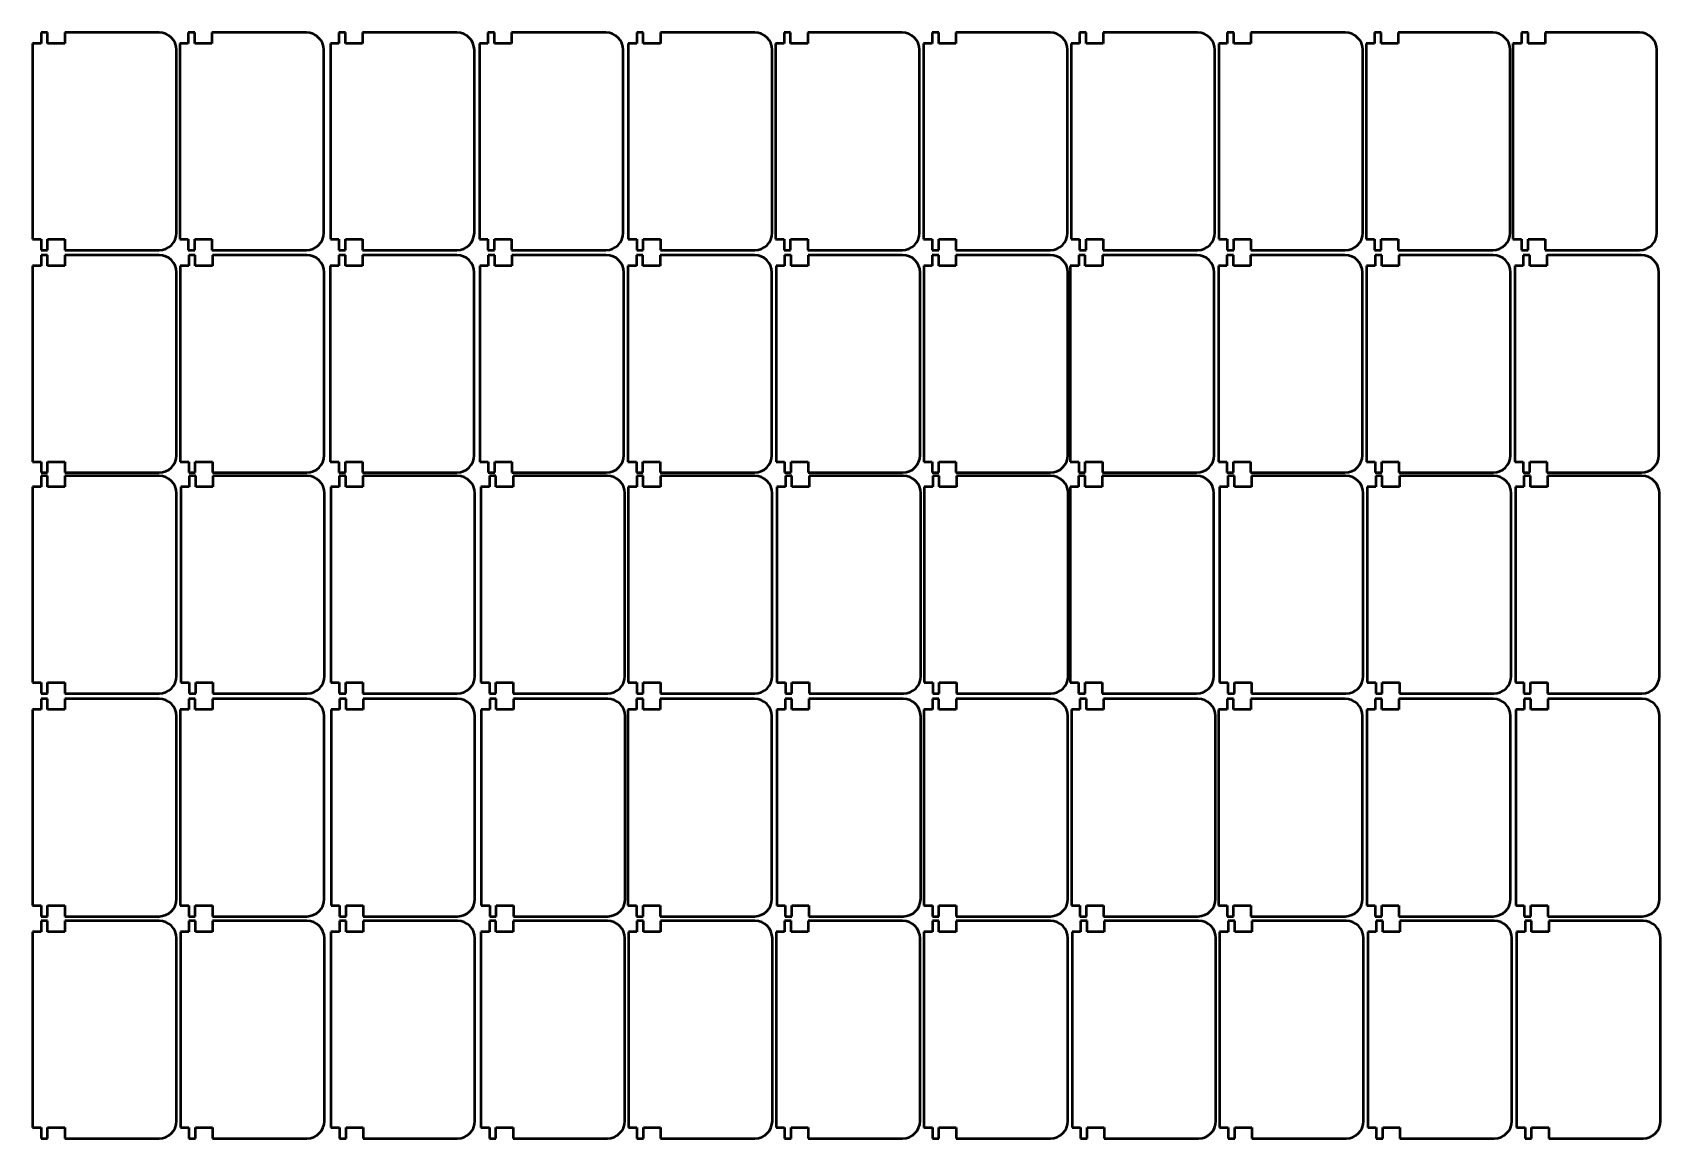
# Model space of a CAD drawing. Header units: millimetres. Extents: x 27 to 401, y 263 to 517.
import ezdxf

# ---------------------------------------------------------------- set-up
doc = ezdxf.new("R2010")
doc.units = ezdxf.units.MM
doc.layers.add('Visible (ANSI)', color=7, linetype='Continuous', lineweight=50)

msp = doc.modelspace()

# ---------------------------------------------------------------- linework, layer by layer
at = {"layer": 'Visible (ANSI)'}
for p, q in [((30.67, 516.95), (29.17, 516.95)), ((29.17, 516.95), (29.17, 514.45)), ((30.67, 514.45), (30.67, 516.95)), ((34.61, 516.95), (34.61, 514.45)), ((56.3, 516.95), (34.61, 516.95)), ((64.51, 516.95), (63.01, 516.95)), ((63.01, 516.95), (63.01, 514.45)), ((64.51, 514.45), (64.51, 516.95)), ((68.45, 516.95), (68.45, 514.45)), ((90.14, 516.95), (68.45, 516.95)), ((99.13, 516.95), (97.63, 516.95)), ((97.63, 516.95), (97.63, 514.45)), ((99.13, 514.45), (99.13, 516.95)), ((103.07, 516.95), (103.07, 514.45)), ((124.75, 516.95), (103.07, 516.95)), ((133.36, 516.95), (131.86, 516.95)), ((131.86, 516.95), (131.86, 514.45)), ((133.36, 514.45), (133.36, 516.95)), ((137.3, 516.95), (137.3, 514.45)), ((158.98, 516.95), (137.3, 516.95)), ((167.58, 516.95), (166.08, 516.95)), ((166.08, 516.95), (166.08, 514.45)), ((167.58, 514.45), (167.58, 516.95)), ((171.53, 516.95), (171.53, 514.45)), ((193.21, 516.95), (171.53, 516.95)), ((201.44, 516.95), (199.94, 516.95)), ((199.94, 516.95), (199.94, 514.45)), ((201.44, 514.45), (201.44, 516.95)), ((205.38, 516.95), (205.38, 514.45)), ((227.07, 516.95), (205.38, 516.95)), ((235.47, 516.95), (233.97, 516.95)), ((233.97, 516.95), (233.97, 514.45)), ((235.47, 514.45), (235.47, 516.95)), ((239.41, 516.95), (239.41, 514.45)), ((261.09, 516.95), (239.41, 516.95)), ((269.33, 516.95), (267.83, 516.95)), ((267.83, 516.95), (267.83, 514.45)), ((269.33, 514.45), (269.33, 516.95)), ((273.28, 516.95), (273.28, 514.45)), ((294.96, 516.95), (273.28, 516.95)), ((303.3, 516.95), (301.8, 516.95)), ((301.8, 516.95), (301.8, 514.45)), ((303.3, 514.45), (303.3, 516.95)), ((307.24, 516.95), (307.24, 514.45)), ((328.92, 516.95), (307.24, 516.95)), ((337.16, 516.95), (335.66, 516.95)), ((335.66, 516.95), (335.66, 514.45)), ((337.16, 514.45), (337.16, 516.95)), ((341.1, 516.95), (341.1, 514.45)), ((362.79, 516.95), (341.1, 516.95)), ((370.92, 516.95), (369.42, 516.95)), ((369.42, 516.95), (369.42, 514.45)), ((370.92, 514.45), (370.92, 516.95)), ((374.86, 516.95), (374.86, 514.45)), ((396.54, 516.95), (374.86, 516.95)), ((27.22, 514.45), (27.22, 469.45)), ((29.17, 514.45), (27.22, 514.45)), ((34.61, 514.45), (30.67, 514.45)), ((60.3, 470.95), (60.3, 512.95)), ((61.05, 514.45), (61.05, 469.45)), ((63.01, 514.45), (61.05, 514.45)), ((68.45, 514.45), (64.51, 514.45)), ((94.14, 470.95), (94.14, 512.95)), ((95.67, 514.45), (95.67, 469.45)), ((97.63, 514.45), (95.67, 514.45)), ((103.07, 514.45), (99.13, 514.45)), ((128.75, 470.95), (128.75, 512.95)), ((129.9, 514.45), (129.9, 469.45)), ((131.86, 514.45), (129.9, 514.45)), ((137.3, 514.45), (133.36, 514.45)), ((162.98, 470.95), (162.98, 512.95)), ((164.13, 514.45), (164.13, 469.45)), ((166.08, 514.45), (164.13, 514.45)), ((171.53, 514.45), (167.58, 514.45)), ((197.21, 470.95), (197.21, 512.95)), ((197.98, 514.45), (197.98, 469.45)), ((199.94, 514.45), (197.98, 514.45)), ((205.38, 514.45), (201.44, 514.45)), ((231.07, 470.95), (231.07, 512.95)), ((232.01, 514.45), (232.01, 469.45)), ((233.97, 514.45), (232.01, 514.45)), ((239.41, 514.45), (235.47, 514.45)), ((265.09, 470.95), (265.09, 512.95)), ((265.88, 514.45), (265.88, 469.45)), ((267.83, 514.45), (265.88, 514.45)), ((273.28, 514.45), (269.33, 514.45)), ((298.96, 470.95), (298.96, 512.95)), ((299.84, 514.45), (299.84, 469.45)), ((301.8, 514.45), (299.84, 514.45)), ((307.24, 514.45), (303.3, 514.45)), ((332.92, 470.95), (332.92, 512.95)), ((333.7, 514.45), (333.7, 469.45)), ((335.66, 514.45), (333.7, 514.45)), ((341.1, 514.45), (337.16, 514.45)), ((366.79, 470.95), (366.79, 512.95)), ((367.46, 514.45), (367.46, 469.45)), ((369.42, 514.45), (367.46, 514.45)), ((374.86, 514.45), (370.92, 514.45)), ((400.54, 470.95), (400.54, 512.95)), ((27.22, 469.45), (29.17, 469.45)), ((29.17, 469.45), (29.17, 466.95)), ((30.67, 469.45), (34.61, 469.45)), ((30.67, 466.95), (30.67, 469.45)), ((34.61, 469.45), (34.61, 466.95)), ((61.05, 469.45), (63.01, 469.45)), ((63.01, 469.45), (63.01, 466.95)), ((64.51, 469.45), (68.45, 469.45)), ((64.51, 466.95), (64.51, 469.45)), ((68.45, 469.45), (68.45, 466.95)), ((95.67, 469.45), (97.63, 469.45)), ((97.63, 469.45), (97.63, 466.95)), ((99.13, 469.45), (103.07, 469.45)), ((99.13, 466.95), (99.13, 469.45)), ((103.07, 469.45), (103.07, 466.95)), ((129.9, 469.45), (131.86, 469.45)), ((131.86, 469.45), (131.86, 466.95)), ((133.36, 469.45), (137.3, 469.45)), ((133.36, 466.95), (133.36, 469.45)), ((137.3, 469.45), (137.3, 466.95)), ((164.13, 469.45), (166.08, 469.45)), ((166.08, 469.45), (166.08, 466.95)), ((167.58, 469.45), (171.53, 469.45)), ((167.58, 466.95), (167.58, 469.45)), ((171.53, 469.45), (171.53, 466.95)), ((197.98, 469.45), (199.94, 469.45)), ((199.94, 469.45), (199.94, 466.95)), ((201.44, 469.45), (205.38, 469.45)), ((201.44, 466.95), (201.44, 469.45)), ((205.38, 469.45), (205.38, 466.95)), ((232.01, 469.45), (233.97, 469.45)), ((233.97, 469.45), (233.97, 466.95)), ((235.47, 469.45), (239.41, 469.45)), ((235.47, 466.95), (235.47, 469.45)), ((239.41, 469.45), (239.41, 466.95)), ((265.88, 469.45), (267.83, 469.45)), ((267.83, 469.45), (267.83, 466.95)), ((269.33, 469.45), (273.28, 469.45)), ((269.33, 466.95), (269.33, 469.45)), ((273.28, 469.45), (273.28, 466.95)), ((299.84, 469.45), (301.8, 469.45)), ((301.8, 469.45), (301.8, 466.95)), ((303.3, 469.45), (307.24, 469.45)), ((303.3, 466.95), (303.3, 469.45)), ((307.24, 469.45), (307.24, 466.95)), ((333.7, 469.45), (335.66, 469.45)), ((335.66, 469.45), (335.66, 466.95)), ((337.16, 469.45), (341.1, 469.45)), ((337.16, 466.95), (337.16, 469.45)), ((341.1, 469.45), (341.1, 466.95)), ((367.46, 469.45), (369.42, 469.45)), ((369.42, 469.45), (369.42, 466.95)), ((370.92, 469.45), (374.86, 469.45)), ((370.92, 466.95), (370.92, 469.45)), ((374.86, 469.45), (374.86, 466.95)), ((29.17, 466.95), (30.67, 466.95)), ((30.67, 465.84), (29.17, 465.84)), ((29.17, 465.84), (29.17, 463.34)), ((30.67, 463.34), (30.67, 465.84)), ((34.61, 466.95), (56.3, 466.95)), ((34.61, 465.84), (34.61, 463.34)), ((56.3, 465.84), (34.61, 465.84)), ((63.01, 466.95), (64.51, 466.95)), ((64.62, 465.84), (63.12, 465.84)), ((63.12, 465.84), (63.12, 463.34)), ((64.62, 463.34), (64.62, 465.84)), ((68.45, 466.95), (90.14, 466.95)), ((68.56, 465.84), (68.56, 463.34)), ((90.24, 465.84), (68.56, 465.84)), ((99.1, 465.84), (97.6, 465.84)), ((97.6, 465.84), (97.6, 463.34)), ((97.63, 466.95), (99.13, 466.95)), ((99.1, 463.34), (99.1, 465.84)), ((103.05, 465.84), (103.05, 463.34)), ((124.73, 465.84), (103.05, 465.84)), ((103.07, 466.95), (124.75, 466.95)), ((131.86, 466.95), (133.36, 466.95)), ((133.45, 465.84), (131.95, 465.84)), ((131.95, 465.84), (131.95, 463.34)), ((133.45, 463.34), (133.45, 465.84)), ((137.3, 466.95), (158.98, 466.95)), ((137.4, 465.84), (137.4, 463.34)), ((159.08, 465.84), (137.4, 465.84)), ((167.51, 465.84), (166.01, 465.84)), ((166.01, 465.84), (166.01, 463.34)), ((166.08, 466.95), (167.58, 466.95)), ((167.51, 463.34), (167.51, 465.84)), ((171.45, 465.84), (171.45, 463.34)), ((193.14, 465.84), (171.45, 465.84)), ((171.53, 466.95), (193.21, 466.95)), ((199.94, 466.95), (201.44, 466.95)), ((201.55, 465.84), (200.05, 465.84)), ((200.05, 465.84), (200.05, 463.34)), ((201.55, 463.34), (201.55, 465.84)), ((205.38, 466.95), (227.07, 466.95)), ((205.5, 465.84), (205.5, 463.34)), ((227.18, 465.84), (205.5, 465.84)), ((233.97, 466.95), (235.47, 466.95)), ((235.5, 465.84), (234, 465.84)), ((234, 465.84), (234, 463.34)), ((235.5, 463.34), (235.5, 465.84)), ((239.41, 466.95), (261.09, 466.95)), ((239.44, 465.84), (239.44, 463.34)), ((261.12, 465.84), (239.44, 465.84)), ((269.15, 465.84), (267.65, 465.84)), ((267.65, 465.84), (267.65, 463.34)), ((267.83, 466.95), (269.33, 466.95)), ((269.15, 463.34), (269.15, 465.84)), ((273.09, 465.84), (273.09, 463.34)), ((294.78, 465.84), (273.09, 465.84)), ((273.28, 466.95), (294.96, 466.95)), ((303.21, 465.84), (301.71, 465.84)), ((301.71, 465.84), (301.71, 463.34)), ((301.8, 466.95), (303.3, 466.95)), ((303.21, 463.34), (303.21, 465.84)), ((307.16, 465.84), (307.16, 463.34)), ((328.84, 465.84), (307.16, 465.84)), ((307.24, 466.95), (328.92, 466.95)), ((335.66, 466.95), (337.16, 466.95)), ((337.28, 465.84), (335.78, 465.84)), ((335.78, 465.84), (335.78, 463.34)), ((337.28, 463.34), (337.28, 465.84)), ((341.1, 466.95), (362.79, 466.95)), ((341.22, 465.84), (341.22, 463.34)), ((362.91, 465.84), (341.22, 465.84)), ((369.42, 466.95), (370.92, 466.95)), ((371.33, 465.84), (369.83, 465.84)), ((369.83, 465.84), (369.83, 463.34)), ((371.33, 463.34), (371.33, 465.84)), ((374.86, 466.95), (396.54, 466.95)), ((375.27, 465.84), (375.27, 463.34)), ((396.96, 465.84), (375.27, 465.84)), ((27.22, 463.34), (27.22, 418.34)), ((29.17, 463.34), (27.22, 463.34)), ((34.61, 463.34), (30.67, 463.34)), ((60.3, 419.84), (60.3, 461.84)), ((61.16, 463.34), (61.16, 418.34)), ((63.12, 463.34), (61.16, 463.34)), ((68.56, 463.34), (64.62, 463.34)), ((94.24, 419.84), (94.24, 461.84)), ((95.65, 463.34), (95.65, 418.34)), ((97.6, 463.34), (95.65, 463.34)), ((103.05, 463.34), (99.1, 463.34)), ((128.73, 419.84), (128.73, 461.84)), ((130, 463.34), (130, 418.34)), ((131.95, 463.34), (130, 463.34)), ((137.4, 463.34), (133.45, 463.34)), ((163.08, 419.84), (163.08, 461.84)), ((164.05, 463.34), (164.05, 418.34)), ((166.01, 463.34), (164.05, 463.34)), ((171.45, 463.34), (167.51, 463.34)), ((197.14, 419.84), (197.14, 461.84)), ((198.1, 463.34), (198.1, 418.34)), ((200.05, 463.34), (198.1, 463.34)), ((205.5, 463.34), (201.55, 463.34)), ((231.18, 419.84), (231.18, 461.84)), ((232.04, 463.34), (232.04, 418.34)), ((234, 463.34), (232.04, 463.34)), ((239.44, 463.34), (235.5, 463.34)), ((265.12, 419.84), (265.12, 461.84)), ((265.69, 463.34), (265.69, 418.34)), ((267.65, 463.34), (265.69, 463.34)), ((273.09, 463.34), (269.15, 463.34)), ((298.78, 419.84), (298.78, 461.84)), ((299.76, 463.34), (299.76, 418.34)), ((301.71, 463.34), (299.76, 463.34)), ((307.16, 463.34), (303.21, 463.34)), ((332.84, 419.84), (332.84, 461.84)), ((333.82, 463.34), (333.82, 418.34)), ((335.78, 463.34), (333.82, 463.34)), ((341.22, 463.34), (337.28, 463.34)), ((366.91, 419.84), (366.91, 461.84)), ((367.88, 463.34), (367.88, 418.34)), ((369.83, 463.34), (367.88, 463.34)), ((375.27, 463.34), (371.33, 463.34)), ((400.96, 419.84), (400.96, 461.84)), ((27.22, 418.34), (29.17, 418.34)), ((29.17, 418.34), (29.17, 415.84)), ((29.17, 415.84), (30.67, 415.84)), ((30.67, 418.34), (34.61, 418.34)), ((30.67, 415.84), (30.67, 418.34)), ((34.61, 418.34), (34.61, 415.84)), ((34.61, 415.84), (56.3, 415.84)), ((61.16, 418.34), (63.12, 418.34)), ((63.12, 418.34), (63.12, 415.84)), ((63.12, 415.84), (64.62, 415.84)), ((64.62, 418.34), (68.56, 418.34)), ((64.62, 415.84), (64.62, 418.34)), ((68.56, 418.34), (68.56, 415.84)), ((68.56, 415.84), (90.24, 415.84)), ((95.65, 418.34), (97.6, 418.34)), ((97.6, 418.34), (97.6, 415.84)), ((97.6, 415.84), (99.1, 415.84)), ((99.1, 418.34), (103.05, 418.34)), ((99.1, 415.84), (99.1, 418.34)), ((103.05, 418.34), (103.05, 415.84)), ((103.05, 415.84), (124.73, 415.84)), ((130, 418.34), (131.95, 418.34)), ((131.95, 418.34), (131.95, 415.84)), ((131.95, 415.84), (133.45, 415.84)), ((133.45, 418.34), (137.4, 418.34)), ((133.45, 415.84), (133.45, 418.34)), ((137.4, 418.34), (137.4, 415.84)), ((137.4, 415.84), (159.08, 415.84)), ((164.05, 418.34), (166.01, 418.34)), ((166.01, 418.34), (166.01, 415.84)), ((166.01, 415.84), (167.51, 415.84)), ((167.51, 418.34), (171.45, 418.34)), ((167.51, 415.84), (167.51, 418.34)), ((171.45, 418.34), (171.45, 415.84)), ((171.45, 415.84), (193.14, 415.84)), ((198.1, 418.34), (200.05, 418.34)), ((200.05, 418.34), (200.05, 415.84)), ((200.05, 415.84), (201.55, 415.84)), ((201.55, 418.34), (205.5, 418.34)), ((201.55, 415.84), (201.55, 418.34)), ((205.5, 418.34), (205.5, 415.84)), ((205.5, 415.84), (227.18, 415.84)), ((232.04, 418.34), (234, 418.34)), ((234, 418.34), (234, 415.84)), ((234, 415.84), (235.5, 415.84)), ((235.5, 418.34), (239.44, 418.34)), ((235.5, 415.84), (235.5, 418.34)), ((239.44, 418.34), (239.44, 415.84)), ((239.44, 415.84), (261.12, 415.84)), ((265.69, 418.34), (267.65, 418.34)), ((267.65, 418.34), (267.65, 415.84)), ((267.65, 415.84), (269.15, 415.84)), ((269.15, 418.34), (273.09, 418.34)), ((269.15, 415.84), (269.15, 418.34)), ((273.09, 418.34), (273.09, 415.84)), ((273.09, 415.84), (294.78, 415.84)), ((299.76, 418.34), (301.71, 418.34)), ((301.71, 418.34), (301.71, 415.84)), ((301.71, 415.84), (303.21, 415.84)), ((303.21, 418.34), (307.16, 418.34)), ((303.21, 415.84), (303.21, 418.34)), ((307.16, 418.34), (307.16, 415.84)), ((307.16, 415.84), (328.84, 415.84)), ((333.82, 418.34), (335.78, 418.34)), ((335.78, 418.34), (335.78, 415.84)), ((335.78, 415.84), (337.28, 415.84)), ((337.28, 418.34), (341.22, 418.34)), ((337.28, 415.84), (337.28, 418.34)), ((341.22, 418.34), (341.22, 415.84)), ((341.22, 415.84), (362.91, 415.84)), ((367.88, 418.34), (369.83, 418.34)), ((369.83, 418.34), (369.83, 415.84)), ((369.83, 415.84), (371.33, 415.84)), ((371.33, 418.34), (375.27, 418.34)), ((371.33, 415.84), (371.33, 418.34)), ((375.27, 418.34), (375.27, 415.84)), ((375.27, 415.84), (396.96, 415.84)), ((27.22, 412.59), (27.22, 367.59)), ((29.17, 412.59), (27.22, 412.59)), ((30.67, 415.09), (29.17, 415.09)), ((29.17, 415.09), (29.17, 412.59)), ((30.67, 412.59), (30.67, 415.09)), ((34.61, 412.59), (30.67, 412.59)), ((34.61, 415.09), (34.61, 412.59)), ((56.3, 415.09), (34.61, 415.09)), ((61.26, 412.59), (61.26, 367.59)), ((63.22, 412.59), (61.26, 412.59)), ((64.72, 415.09), (63.22, 415.09)), ((63.22, 415.09), (63.22, 412.59)), ((64.72, 412.59), (64.72, 415.09)), ((68.66, 412.59), (64.72, 412.59)), ((68.66, 415.09), (68.66, 412.59)), ((90.34, 415.09), (68.66, 415.09)), ((95.75, 412.59), (95.75, 367.59)), ((97.71, 412.59), (95.75, 412.59)), ((99.21, 415.09), (97.71, 415.09)), ((97.71, 415.09), (97.71, 412.59)), ((99.21, 412.59), (99.21, 415.09)), ((103.15, 412.59), (99.21, 412.59)), ((103.15, 415.09), (103.15, 412.59)), ((124.84, 415.09), (103.15, 415.09)), ((130.25, 412.59), (130.25, 367.59)), ((132.2, 412.59), (130.25, 412.59)), ((133.7, 415.09), (132.2, 415.09)), ((132.2, 415.09), (132.2, 412.59)), ((133.7, 412.59), (133.7, 415.09)), ((137.65, 412.59), (133.7, 412.59)), ((137.65, 415.09), (137.65, 412.59)), ((159.33, 415.09), (137.65, 415.09)), ((164.1, 412.59), (164.1, 367.59)), ((166.06, 412.59), (164.1, 412.59)), ((167.56, 415.09), (166.06, 415.09)), ((166.06, 415.09), (166.06, 412.59)), ((167.56, 412.59), (167.56, 415.09)), ((171.5, 412.59), (167.56, 412.59)), ((171.5, 415.09), (171.5, 412.59)), ((193.19, 415.09), (171.5, 415.09)), ((198.27, 412.59), (198.27, 367.59)), ((200.23, 412.59), (198.27, 412.59)), ((201.73, 415.09), (200.23, 415.09)), ((200.23, 415.09), (200.23, 412.59)), ((201.73, 412.59), (201.73, 415.09)), ((205.67, 412.59), (201.73, 412.59)), ((205.67, 415.09), (205.67, 412.59)), ((227.35, 415.09), (205.67, 415.09)), ((232.13, 412.59), (232.13, 367.59)), ((234.09, 412.59), (232.13, 412.59)), ((235.59, 415.09), (234.09, 415.09)), ((234.09, 415.09), (234.09, 412.59)), ((235.59, 412.59), (235.59, 415.09)), ((239.53, 412.59), (235.59, 412.59)), ((239.53, 415.09), (239.53, 412.59)), ((261.22, 415.09), (239.53, 415.09)), ((265.66, 412.59), (265.66, 367.59)), ((267.62, 412.59), (265.66, 412.59)), ((269.12, 415.09), (267.62, 415.09)), ((267.62, 415.09), (267.62, 412.59)), ((269.12, 412.59), (269.12, 415.09)), ((273.06, 412.59), (269.12, 412.59)), ((273.06, 415.09), (273.06, 412.59)), ((294.74, 415.09), (273.06, 415.09)), ((299.98, 412.59), (299.98, 367.59)), ((301.94, 412.59), (299.98, 412.59)), ((303.44, 415.09), (301.94, 415.09)), ((301.94, 415.09), (301.94, 412.59)), ((303.44, 412.59), (303.44, 415.09)), ((307.38, 412.59), (303.44, 412.59)), ((307.38, 415.09), (307.38, 412.59)), ((329.06, 415.09), (307.38, 415.09)), ((333.96, 412.59), (333.96, 367.59)), ((335.92, 412.59), (333.96, 412.59)), ((337.42, 415.09), (335.92, 415.09)), ((335.92, 415.09), (335.92, 412.59)), ((337.42, 412.59), (337.42, 415.09)), ((341.36, 412.59), (337.42, 412.59)), ((341.36, 415.09), (341.36, 412.59)), ((363.05, 415.09), (341.36, 415.09)), ((368.02, 412.59), (368.02, 367.59)), ((369.98, 412.59), (368.02, 412.59)), ((371.48, 415.09), (369.98, 415.09)), ((369.98, 415.09), (369.98, 412.59)), ((371.48, 412.59), (371.48, 415.09)), ((375.42, 412.59), (371.48, 412.59)), ((375.42, 415.09), (375.42, 412.59)), ((397.1, 415.09), (375.42, 415.09)), ((60.3, 369.09), (60.3, 411.09)), ((94.34, 369.09), (94.34, 411.09)), ((128.84, 369.09), (128.84, 411.09)), ((163.33, 369.09), (163.33, 411.09)), ((197.19, 369.09), (197.19, 411.09)), ((231.35, 369.09), (231.35, 411.09)), ((265.22, 369.09), (265.22, 411.09)), ((298.74, 369.09), (298.74, 411.09)), ((333.06, 369.09), (333.06, 411.09)), ((367.05, 369.09), (367.05, 411.09)), ((401.1, 369.09), (401.1, 411.09)), ((27.22, 367.59), (29.17, 367.59)), ((29.17, 367.59), (29.17, 365.09)), ((30.67, 367.59), (34.61, 367.59)), ((30.67, 365.09), (30.67, 367.59)), ((34.61, 367.59), (34.61, 365.09)), ((61.26, 367.59), (63.22, 367.59)), ((63.22, 367.59), (63.22, 365.09)), ((64.72, 367.59), (68.66, 367.59)), ((64.72, 365.09), (64.72, 367.59)), ((68.66, 367.59), (68.66, 365.09)), ((95.75, 367.59), (97.71, 367.59)), ((97.71, 367.59), (97.71, 365.09)), ((99.21, 367.59), (103.15, 367.59)), ((99.21, 365.09), (99.21, 367.59)), ((103.15, 367.59), (103.15, 365.09)), ((130.25, 367.59), (132.2, 367.59)), ((132.2, 367.59), (132.2, 365.09)), ((133.7, 367.59), (137.65, 367.59)), ((133.7, 365.09), (133.7, 367.59)), ((137.65, 367.59), (137.65, 365.09)), ((164.1, 367.59), (166.06, 367.59)), ((166.06, 367.59), (166.06, 365.09)), ((167.56, 367.59), (171.5, 367.59)), ((167.56, 365.09), (167.56, 367.59)), ((171.5, 367.59), (171.5, 365.09)), ((198.27, 367.59), (200.23, 367.59)), ((200.23, 367.59), (200.23, 365.09)), ((201.73, 367.59), (205.67, 367.59)), ((201.73, 365.09), (201.73, 367.59)), ((205.67, 367.59), (205.67, 365.09)), ((232.13, 367.59), (234.09, 367.59)), ((234.09, 367.59), (234.09, 365.09)), ((235.59, 367.59), (239.53, 367.59)), ((235.59, 365.09), (235.59, 367.59)), ((239.53, 367.59), (239.53, 365.09)), ((265.66, 367.59), (267.62, 367.59)), ((267.62, 367.59), (267.62, 365.09)), ((269.12, 367.59), (273.06, 367.59)), ((269.12, 365.09), (269.12, 367.59)), ((273.06, 367.59), (273.06, 365.09)), ((299.98, 367.59), (301.94, 367.59)), ((301.94, 367.59), (301.94, 365.09)), ((303.44, 367.59), (307.38, 367.59)), ((303.44, 365.09), (303.44, 367.59)), ((307.38, 367.59), (307.38, 365.09)), ((333.96, 367.59), (335.92, 367.59)), ((335.92, 367.59), (335.92, 365.09)), ((337.42, 367.59), (341.36, 367.59)), ((337.42, 365.09), (337.42, 367.59)), ((341.36, 367.59), (341.36, 365.09)), ((368.02, 367.59), (369.98, 367.59)), ((369.98, 367.59), (369.98, 365.09)), ((371.48, 367.59), (375.42, 367.59)), ((371.48, 365.09), (371.48, 367.59)), ((375.42, 367.59), (375.42, 365.09)), ((29.17, 365.09), (30.67, 365.09)), ((30.67, 363.9), (29.17, 363.9)), ((29.17, 363.9), (29.17, 361.4)), ((30.67, 361.4), (30.67, 363.9)), ((34.61, 365.09), (56.3, 365.09)), ((34.61, 363.9), (34.61, 361.4)), ((56.3, 363.9), (34.61, 363.9)), ((64.61, 363.9), (63.11, 363.9)), ((63.11, 363.9), (63.11, 361.4)), ((63.22, 365.09), (64.72, 365.09)), ((64.61, 361.4), (64.61, 363.9)), ((68.55, 363.9), (68.55, 361.4)), ((90.24, 363.9), (68.55, 363.9)), ((68.66, 365.09), (90.34, 365.09)), ((97.71, 365.09), (99.21, 365.09)), ((99.27, 363.9), (97.77, 363.9)), ((97.77, 363.9), (97.77, 361.4)), ((99.27, 361.4), (99.27, 363.9)), ((103.15, 365.09), (124.84, 365.09)), ((103.21, 363.9), (103.21, 361.4)), ((124.9, 363.9), (103.21, 363.9)), ((132.2, 365.09), (133.7, 365.09)), ((133.78, 363.9), (132.28, 363.9)), ((132.28, 363.9), (132.28, 361.4)), ((133.78, 361.4), (133.78, 363.9)), ((137.65, 365.09), (159.33, 365.09)), ((137.72, 363.9), (137.72, 361.4)), ((159.41, 363.9), (137.72, 363.9)), ((167.52, 363.9), (166.02, 363.9)), ((166.02, 363.9), (166.02, 361.4)), ((166.06, 365.09), (167.56, 365.09)), ((167.52, 361.4), (167.52, 363.9)), ((171.46, 363.9), (171.46, 361.4)), ((193.15, 363.9), (171.46, 363.9)), ((171.5, 365.09), (193.19, 365.09)), ((201.71, 363.9), (200.21, 363.9)), ((200.21, 363.9), (200.21, 361.4)), ((200.23, 365.09), (201.73, 365.09)), ((201.71, 361.4), (201.71, 363.9)), ((205.65, 363.9), (205.65, 361.4)), ((227.33, 363.9), (205.65, 363.9)), ((205.67, 365.09), (227.35, 365.09)), ((235.51, 363.9), (234.01, 363.9)), ((234.01, 363.9), (234.01, 361.4)), ((234.09, 365.09), (235.59, 365.09)), ((235.51, 361.4), (235.51, 363.9)), ((239.45, 363.9), (239.45, 361.4)), ((261.13, 363.9), (239.45, 363.9)), ((239.53, 365.09), (261.22, 365.09)), ((267.62, 365.09), (269.12, 365.09)), ((269.43, 363.9), (267.93, 363.9)), ((267.93, 363.9), (267.93, 361.4)), ((269.43, 361.4), (269.43, 363.9)), ((273.06, 365.09), (294.74, 365.09)), ((273.37, 363.9), (273.37, 361.4)), ((295.06, 363.9), (273.37, 363.9)), ((303.25, 363.9), (301.75, 363.9)), ((301.75, 363.9), (301.75, 361.4)), ((301.94, 365.09), (303.44, 365.09)), ((303.25, 361.4), (303.25, 363.9)), ((307.19, 363.9), (307.19, 361.4)), ((328.87, 363.9), (307.19, 363.9)), ((307.38, 365.09), (329.06, 365.09)), ((337.28, 363.9), (335.78, 363.9)), ((335.78, 363.9), (335.78, 361.4)), ((335.92, 365.09), (337.42, 365.09)), ((337.28, 361.4), (337.28, 363.9)), ((341.23, 363.9), (341.23, 361.4)), ((362.91, 363.9), (341.23, 363.9)), ((341.36, 365.09), (363.05, 365.09)), ((369.98, 365.09), (371.48, 365.09)), ((371.54, 363.9), (370.04, 363.9)), ((370.04, 363.9), (370.04, 361.4)), ((371.54, 361.4), (371.54, 363.9)), ((375.42, 365.09), (397.1, 365.09)), ((375.48, 363.9), (375.48, 361.4)), ((397.16, 363.9), (375.48, 363.9)), ((27.22, 361.4), (27.22, 316.4)), ((29.17, 361.4), (27.22, 361.4)), ((34.61, 361.4), (30.67, 361.4)), ((60.3, 317.9), (60.3, 359.9)), ((61.15, 361.4), (61.15, 316.4)), ((63.11, 361.4), (61.15, 361.4)), ((68.55, 361.4), (64.61, 361.4)), ((94.24, 317.9), (94.24, 359.9)), ((95.81, 361.4), (95.81, 316.4)), ((97.77, 361.4), (95.81, 361.4)), ((103.21, 361.4), (99.27, 361.4)), ((128.9, 317.9), (128.9, 359.9)), ((130.32, 361.4), (130.32, 316.4)), ((132.28, 361.4), (130.32, 361.4)), ((137.72, 361.4), (133.78, 361.4)), ((163.41, 317.9), (163.41, 359.9)), ((164.06, 361.4), (164.06, 316.4)), ((166.02, 361.4), (164.06, 361.4)), ((171.46, 361.4), (167.52, 361.4)), ((197.15, 317.9), (197.15, 359.9)), ((198.25, 361.4), (198.25, 316.4)), ((200.21, 361.4), (198.25, 361.4)), ((205.65, 361.4), (201.71, 361.4)), ((231.33, 317.9), (231.33, 359.9)), ((232.05, 361.4), (232.05, 316.4)), ((234.01, 361.4), (232.05, 361.4)), ((239.45, 361.4), (235.51, 361.4)), ((265.13, 317.9), (265.13, 359.9)), ((265.97, 361.4), (265.97, 316.4)), ((267.93, 361.4), (265.97, 361.4)), ((273.37, 361.4), (269.43, 361.4)), ((299.06, 317.9), (299.06, 359.9)), ((299.79, 361.4), (299.79, 316.4)), ((301.75, 361.4), (299.79, 361.4)), ((307.19, 361.4), (303.25, 361.4)), ((332.87, 317.9), (332.87, 359.9)), ((333.83, 361.4), (333.83, 316.4)), ((335.78, 361.4), (333.83, 361.4)), ((341.23, 361.4), (337.28, 361.4)), ((366.91, 317.9), (366.91, 359.9)), ((368.08, 361.4), (368.08, 316.4)), ((370.04, 361.4), (368.08, 361.4)), ((375.48, 361.4), (371.54, 361.4)), ((401.16, 317.9), (401.16, 359.9)), ((27.22, 316.4), (29.17, 316.4)), ((29.17, 316.4), (29.17, 313.9)), ((30.67, 316.4), (34.61, 316.4)), ((30.67, 313.9), (30.67, 316.4)), ((34.61, 316.4), (34.61, 313.9)), ((61.15, 316.4), (63.11, 316.4)), ((63.11, 316.4), (63.11, 313.9)), ((64.61, 316.4), (68.55, 316.4)), ((64.61, 313.9), (64.61, 316.4)), ((68.55, 316.4), (68.55, 313.9)), ((95.81, 316.4), (97.77, 316.4)), ((97.77, 316.4), (97.77, 313.9)), ((99.27, 316.4), (103.21, 316.4)), ((99.27, 313.9), (99.27, 316.4)), ((103.21, 316.4), (103.21, 313.9)), ((130.32, 316.4), (132.28, 316.4)), ((132.28, 316.4), (132.28, 313.9)), ((133.78, 316.4), (137.72, 316.4)), ((133.78, 313.9), (133.78, 316.4)), ((137.72, 316.4), (137.72, 313.9)), ((164.06, 316.4), (166.02, 316.4)), ((166.02, 316.4), (166.02, 313.9)), ((167.52, 316.4), (171.46, 316.4)), ((167.52, 313.9), (167.52, 316.4)), ((171.46, 316.4), (171.46, 313.9)), ((198.25, 316.4), (200.21, 316.4)), ((200.21, 316.4), (200.21, 313.9)), ((201.71, 316.4), (205.65, 316.4)), ((201.71, 313.9), (201.71, 316.4)), ((205.65, 316.4), (205.65, 313.9)), ((232.05, 316.4), (234.01, 316.4)), ((234.01, 316.4), (234.01, 313.9)), ((235.51, 316.4), (239.45, 316.4)), ((235.51, 313.9), (235.51, 316.4)), ((239.45, 316.4), (239.45, 313.9)), ((265.97, 316.4), (267.93, 316.4)), ((267.93, 316.4), (267.93, 313.9)), ((269.43, 316.4), (273.37, 316.4)), ((269.43, 313.9), (269.43, 316.4)), ((273.37, 316.4), (273.37, 313.9)), ((299.79, 316.4), (301.75, 316.4)), ((301.75, 316.4), (301.75, 313.9)), ((303.25, 316.4), (307.19, 316.4)), ((303.25, 313.9), (303.25, 316.4)), ((307.19, 316.4), (307.19, 313.9)), ((333.83, 316.4), (335.78, 316.4)), ((335.78, 316.4), (335.78, 313.9)), ((337.28, 316.4), (341.23, 316.4)), ((337.28, 313.9), (337.28, 316.4)), ((341.23, 316.4), (341.23, 313.9)), ((368.08, 316.4), (370.04, 316.4)), ((370.04, 316.4), (370.04, 313.9)), ((371.54, 316.4), (375.48, 316.4)), ((371.54, 313.9), (371.54, 316.4)), ((375.48, 316.4), (375.48, 313.9)), ((29.17, 313.9), (30.67, 313.9)), ((30.67, 312.88), (29.17, 312.88)), ((29.17, 312.88), (29.17, 310.38)), ((30.67, 310.38), (30.67, 312.88)), ((34.61, 313.9), (56.3, 313.9)), ((34.61, 312.88), (34.61, 310.38)), ((56.3, 312.88), (34.61, 312.88)), ((63.11, 313.9), (64.61, 313.9)), ((64.66, 312.88), (63.16, 312.88)), ((63.16, 312.88), (63.16, 310.38)), ((64.66, 310.38), (64.66, 312.88)), ((68.55, 313.9), (90.24, 313.9)), ((68.6, 312.88), (68.6, 310.38)), ((90.28, 312.88), (68.6, 312.88)), ((99.26, 312.88), (97.76, 312.88)), ((97.76, 312.88), (97.76, 310.38)), ((97.77, 313.9), (99.27, 313.9)), ((99.26, 310.38), (99.26, 312.88)), ((103.2, 312.88), (103.2, 310.38)), ((124.89, 312.88), (103.2, 312.88)), ((103.21, 313.9), (124.9, 313.9)), ((133.7, 312.88), (132.2, 312.88)), ((132.2, 312.88), (132.2, 310.38)), ((132.28, 313.9), (133.78, 313.9)), ((133.7, 310.38), (133.7, 312.88)), ((137.64, 312.88), (137.64, 310.38)), ((159.32, 312.88), (137.64, 312.88)), ((137.72, 313.9), (159.41, 313.9)), ((166.02, 313.9), (167.52, 313.9)), ((167.62, 312.88), (166.12, 312.88)), ((166.12, 312.88), (166.12, 310.38)), ((167.62, 310.38), (167.62, 312.88)), ((171.46, 313.9), (193.15, 313.9)), ((171.56, 312.88), (171.56, 310.38)), ((193.24, 312.88), (171.56, 312.88)), ((201.56, 312.88), (200.06, 312.88)), ((200.06, 312.88), (200.06, 310.38)), ((200.21, 313.9), (201.71, 313.9)), ((201.56, 310.38), (201.56, 312.88)), ((205.5, 312.88), (205.5, 310.38)), ((227.18, 312.88), (205.5, 312.88)), ((205.65, 313.9), (227.33, 313.9)), ((234.01, 313.9), (235.51, 313.9)), ((235.52, 312.88), (234.02, 312.88)), ((234.02, 312.88), (234.02, 310.38)), ((235.52, 310.38), (235.52, 312.88)), ((239.45, 313.9), (261.13, 313.9)), ((239.47, 312.88), (239.47, 310.38)), ((261.15, 312.88), (239.47, 312.88)), ((267.93, 313.9), (269.43, 313.9)), ((269.57, 312.88), (268.07, 312.88)), ((268.07, 312.88), (268.07, 310.38)), ((269.57, 310.38), (269.57, 312.88)), ((273.37, 313.9), (295.06, 313.9)), ((273.52, 312.88), (273.52, 310.38)), ((295.2, 312.88), (273.52, 312.88)), ((301.75, 313.9), (303.25, 313.9)), ((303.5, 312.88), (302, 312.88)), ((302, 312.88), (302, 310.38)), ((303.5, 310.38), (303.5, 312.88)), ((307.19, 313.9), (328.87, 313.9)), ((307.44, 312.88), (307.44, 310.38)), ((329.13, 312.88), (307.44, 312.88)), ((335.78, 313.9), (337.28, 313.9)), ((337.54, 312.88), (336.04, 312.88)), ((336.04, 312.88), (336.04, 310.38)), ((337.54, 310.38), (337.54, 312.88)), ((341.23, 313.9), (362.91, 313.9)), ((341.48, 312.88), (341.48, 310.38)), ((363.17, 312.88), (341.48, 312.88)), ((370.04, 313.9), (371.54, 313.9)), ((371.72, 312.88), (370.22, 312.88)), ((370.22, 312.88), (370.22, 310.38)), ((371.72, 310.38), (371.72, 312.88)), ((375.48, 313.9), (397.16, 313.9)), ((375.66, 312.88), (375.66, 310.38)), ((397.35, 312.88), (375.66, 312.88)), ((27.22, 310.38), (27.22, 265.38)), ((29.17, 310.38), (27.22, 310.38)), ((34.61, 310.38), (30.67, 310.38)), ((60.3, 266.88), (60.3, 308.88)), ((61.2, 310.38), (61.2, 265.38)), ((63.16, 310.38), (61.2, 310.38)), ((68.6, 310.38), (64.66, 310.38)), ((94.28, 266.88), (94.28, 308.88)), ((95.8, 310.38), (95.8, 265.38)), ((97.76, 310.38), (95.8, 310.38)), ((103.2, 310.38), (99.26, 310.38)), ((128.89, 266.88), (128.89, 308.88)), ((130.24, 310.38), (130.24, 265.38)), ((132.2, 310.38), (130.24, 310.38)), ((137.64, 310.38), (133.7, 310.38)), ((163.32, 266.88), (163.32, 308.88)), ((164.16, 310.38), (164.16, 265.38)), ((166.12, 310.38), (164.16, 310.38)), ((171.56, 310.38), (167.62, 310.38)), ((197.24, 266.88), (197.24, 308.88)), ((198.1, 310.38), (198.1, 265.38)), ((200.06, 310.38), (198.1, 310.38)), ((205.5, 310.38), (201.56, 310.38)), ((231.18, 266.88), (231.18, 308.88)), ((232.07, 310.38), (232.07, 265.38)), ((234.02, 310.38), (232.07, 310.38)), ((239.47, 310.38), (235.52, 310.38)), ((265.15, 266.88), (265.15, 308.88)), ((266.12, 310.38), (266.12, 265.38)), ((268.07, 310.38), (266.12, 310.38)), ((273.52, 310.38), (269.57, 310.38)), ((299.2, 266.88), (299.2, 308.88)), ((300.04, 310.38), (300.04, 265.38)), ((302, 310.38), (300.04, 310.38)), ((307.44, 310.38), (303.5, 310.38)), ((333.13, 266.88), (333.13, 308.88)), ((334.08, 310.38), (334.08, 265.38)), ((336.04, 310.38), (334.08, 310.38)), ((341.48, 310.38), (337.54, 310.38)), ((367.17, 266.88), (367.17, 308.88)), ((368.26, 310.38), (368.26, 265.38)), ((370.22, 310.38), (368.26, 310.38)), ((375.66, 310.38), (371.72, 310.38)), ((401.35, 266.88), (401.35, 308.88)), ((27.22, 265.38), (29.17, 265.38)), ((29.17, 265.38), (29.17, 262.88)), ((29.17, 262.88), (30.67, 262.88)), ((30.67, 265.38), (34.61, 265.38)), ((30.67, 262.88), (30.67, 265.38)), ((34.61, 265.38), (34.61, 262.88)), ((34.61, 262.88), (56.3, 262.88)), ((61.2, 265.38), (63.16, 265.38)), ((63.16, 265.38), (63.16, 262.88)), ((63.16, 262.88), (64.66, 262.88)), ((64.66, 265.38), (68.6, 265.38)), ((64.66, 262.88), (64.66, 265.38)), ((68.6, 265.38), (68.6, 262.88)), ((68.6, 262.88), (90.28, 262.88)), ((95.8, 265.38), (97.76, 265.38)), ((97.76, 265.38), (97.76, 262.88)), ((97.76, 262.88), (99.26, 262.88)), ((99.26, 265.38), (103.2, 265.38)), ((99.26, 262.88), (99.26, 265.38)), ((103.2, 265.38), (103.2, 262.88)), ((103.2, 262.88), (124.89, 262.88)), ((130.24, 265.38), (132.2, 265.38)), ((132.2, 265.38), (132.2, 262.88)), ((132.2, 262.88), (133.7, 262.88)), ((133.7, 265.38), (137.64, 265.38)), ((133.7, 262.88), (133.7, 265.38)), ((137.64, 265.38), (137.64, 262.88)), ((137.64, 262.88), (159.32, 262.88)), ((164.16, 265.38), (166.12, 265.38)), ((166.12, 265.38), (166.12, 262.88)), ((166.12, 262.88), (167.62, 262.88)), ((167.62, 265.38), (171.56, 265.38)), ((167.62, 262.88), (167.62, 265.38)), ((171.56, 265.38), (171.56, 262.88)), ((171.56, 262.88), (193.24, 262.88)), ((198.1, 265.38), (200.06, 265.38)), ((200.06, 265.38), (200.06, 262.88)), ((200.06, 262.88), (201.56, 262.88)), ((201.56, 265.38), (205.5, 265.38)), ((201.56, 262.88), (201.56, 265.38)), ((205.5, 265.38), (205.5, 262.88)), ((205.5, 262.88), (227.18, 262.88)), ((232.07, 265.38), (234.02, 265.38)), ((234.02, 265.38), (234.02, 262.88)), ((234.02, 262.88), (235.52, 262.88)), ((235.52, 265.38), (239.47, 265.38)), ((235.52, 262.88), (235.52, 265.38)), ((239.47, 265.38), (239.47, 262.88)), ((239.47, 262.88), (261.15, 262.88)), ((266.12, 265.38), (268.07, 265.38)), ((268.07, 265.38), (268.07, 262.88)), ((268.07, 262.88), (269.57, 262.88)), ((269.57, 265.38), (273.52, 265.38)), ((269.57, 262.88), (269.57, 265.38)), ((273.52, 265.38), (273.52, 262.88)), ((273.52, 262.88), (295.2, 262.88)), ((300.04, 265.38), (302, 265.38)), ((302, 265.38), (302, 262.88)), ((302, 262.88), (303.5, 262.88)), ((303.5, 265.38), (307.44, 265.38)), ((303.5, 262.88), (303.5, 265.38)), ((307.44, 265.38), (307.44, 262.88)), ((307.44, 262.88), (329.13, 262.88)), ((334.08, 265.38), (336.04, 265.38)), ((336.04, 265.38), (336.04, 262.88)), ((336.04, 262.88), (337.54, 262.88)), ((337.54, 265.38), (341.48, 265.38)), ((337.54, 262.88), (337.54, 265.38)), ((341.48, 265.38), (341.48, 262.88)), ((341.48, 262.88), (363.17, 262.88)), ((368.26, 265.38), (370.22, 265.38)), ((370.22, 265.38), (370.22, 262.88)), ((370.22, 262.88), (371.72, 262.88)), ((371.72, 265.38), (375.66, 265.38)), ((371.72, 262.88), (371.72, 265.38)), ((375.66, 265.38), (375.66, 262.88)), ((375.66, 262.88), (397.35, 262.88))]:
    msp.add_line(p, q, dxfattribs=at)
for centre, start, end in [((56.3, 512.95), 0, 90), ((90.14, 512.95), 0, 90), ((124.75, 512.95), 0, 90), ((158.98, 512.95), 0, 90), ((193.21, 512.95), 0, 90), ((227.07, 512.95), 0, 90), ((261.09, 512.95), 0, 90), ((294.96, 512.95), 0, 90), ((328.92, 512.95), 0, 90), ((362.79, 512.95), 0, 90), ((396.54, 512.95), 0, 90), ((56.3, 470.95), 270, 0), ((90.14, 470.95), 270, 0), ((124.75, 470.95), 270, 0), ((158.98, 470.95), 270, 0), ((193.21, 470.95), 270, 0), ((227.07, 470.95), 270, 0), ((261.09, 470.95), 270, 0), ((294.96, 470.95), 270, 0), ((328.92, 470.95), 270, 0), ((362.79, 470.95), 270, 0), ((396.54, 470.95), 270, 0), ((56.3, 461.84), 0, 90), ((90.24, 461.84), 0, 90), ((124.73, 461.84), 0, 90), ((159.08, 461.84), 0, 90), ((193.14, 461.84), 0, 90), ((227.18, 461.84), 0, 90), ((261.12, 461.84), 0, 90), ((294.78, 461.84), 0, 90), ((328.84, 461.84), 0, 90), ((362.91, 461.84), 0, 90), ((396.96, 461.84), 0, 90), ((56.3, 419.84), 270, 0), ((90.24, 419.84), 270, 0), ((124.73, 419.84), 270, 0), ((159.08, 419.84), 270, 0), ((193.14, 419.84), 270, 0), ((227.18, 419.84), 270, 0), ((261.12, 419.84), 270, 0), ((294.78, 419.84), 270, 0), ((328.84, 419.84), 270, 0), ((362.91, 419.84), 270, 0), ((396.96, 419.84), 270, 0), ((56.3, 411.09), 0, 90), ((90.34, 411.09), 0, 90), ((124.84, 411.09), 0, 90), ((159.33, 411.09), 0, 90), ((193.19, 411.09), 0, 90), ((227.35, 411.09), 0, 90), ((261.22, 411.09), 0, 90), ((294.74, 411.09), 0, 90), ((329.06, 411.09), 0, 90), ((363.05, 411.09), 0, 90), ((397.1, 411.09), 0, 90), ((56.3, 369.09), 270, 0), ((90.34, 369.09), 270, 0), ((124.84, 369.09), 270, 0), ((159.33, 369.09), 270, 0), ((193.19, 369.09), 270, 0), ((227.35, 369.09), 270, 0), ((261.22, 369.09), 270, 0), ((294.74, 369.09), 270, 0), ((329.06, 369.09), 270, 0), ((363.05, 369.09), 270, 0), ((397.1, 369.09), 270, 0), ((56.3, 359.9), 0, 90), ((90.24, 359.9), 0, 90), ((124.9, 359.9), 0, 90), ((159.41, 359.9), 0, 90), ((193.15, 359.9), 0, 90), ((227.33, 359.9), 0, 90), ((261.13, 359.9), 0, 90), ((295.06, 359.9), 0, 90), ((328.87, 359.9), 0, 90), ((362.91, 359.9), 0, 90), ((397.16, 359.9), 0, 90), ((56.3, 317.9), 270, 0), ((90.24, 317.9), 270, 0), ((124.9, 317.9), 270, 0), ((159.41, 317.9), 270, 0), ((193.15, 317.9), 270, 0), ((227.33, 317.9), 270, 0), ((261.13, 317.9), 270, 0), ((295.06, 317.9), 270, 0), ((328.87, 317.9), 270, 0), ((362.91, 317.9), 270, 0), ((397.16, 317.9), 270, 0), ((56.3, 308.88), 0, 90), ((90.28, 308.88), 0, 90), ((124.89, 308.88), 0, 90), ((159.32, 308.88), 0, 90), ((193.24, 308.88), 0, 90), ((227.18, 308.88), 0, 90), ((261.15, 308.88), 0, 90), ((295.2, 308.88), 0, 90), ((329.13, 308.88), 0, 90), ((363.17, 308.88), 0, 90), ((397.35, 308.88), 0, 90), ((56.3, 266.88), 270, 0), ((90.28, 266.88), 270, 0), ((124.89, 266.88), 270, 0), ((159.32, 266.88), 270, 0), ((193.24, 266.88), 270, 0), ((227.18, 266.88), 270, 0), ((261.15, 266.88), 270, 0), ((295.2, 266.88), 270, 0), ((329.13, 266.88), 270, 0), ((363.17, 266.88), 270, 0), ((397.35, 266.88), 270, 0)]:
    msp.add_arc(centre, 4, start, end, dxfattribs=at)

doc.saveas('drawing.dxf')
